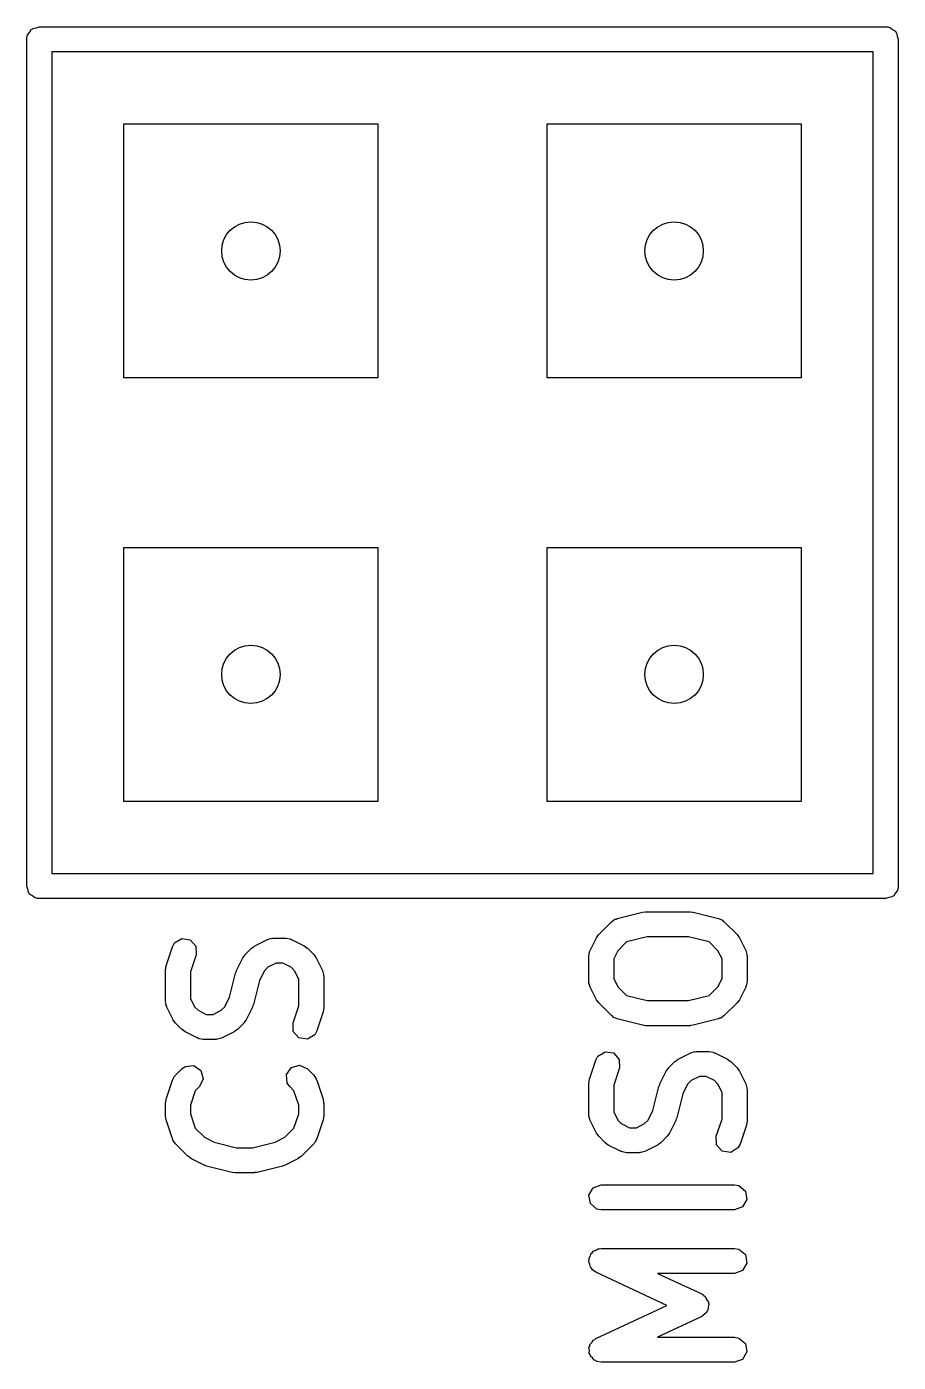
# Model space of a CAD drawing. Extents: x 4.59 to 5.81, y -4.55 to -3.86.
# Drawn here: x 4.827 to 5.0329, y -4.1725 to -3.8571 of the extents above; entities that cross this region are included whole.
import ezdxf

# ---------------------------------------------------------------- set-up
doc = ezdxf.new("R2010")
doc.units = 0
doc.header["$MEASUREMENT"] = 0
doc.layers.add('BLACK', color=7, linetype='CONTINUOUS')

msp = doc.modelspace()

# ---------------------------------------------------------------- linework, layer by layer
at = {"layer": 'BLACK', "linetype": 'CONTINUOUS'}
for p, q in [((4.82852, -3.85744), (4.82928, -3.85731)), ((4.82928, -3.85731), (4.83, -3.85705)), ((4.83, -3.85705), (5.03, -3.85705)), ((5.03, -3.85705), (5.03038, -3.85711)), ((5.03038, -3.85711), (5.03051, -3.85709)), ((5.03051, -3.85709), (5.03063, -3.85716)), ((5.03063, -3.85716), (5.03101, -3.85723)), ((5.03101, -3.85723), (5.0316, -3.85772)), ((4.82705, -3.86), (4.82711, -3.85962)), ((4.82705, -4.06), (4.82705, -3.86)), ((4.82709, -3.85949), (4.82716, -3.85937)), ((4.82711, -3.85962), (4.82709, -3.85949)), ((4.82716, -3.85937), (4.82723, -3.85899)), ((4.82723, -3.85899), (4.82772, -3.8584)), ((4.82772, -3.8584), (4.8281, -3.85774)), ((4.8281, -3.85774), (4.82835, -3.85765)), ((4.82835, -3.85765), (4.82852, -3.85744)), ((5.0316, -3.85772), (5.03226, -3.8581)), ((5.03226, -3.8581), (5.03235, -3.85835)), ((5.03235, -3.85835), (5.03256, -3.85852)), ((5.03256, -3.85852), (5.03269, -3.85928)), ((5.03269, -3.85928), (5.03295, -3.86)), ((5.03295, -3.86), (5.03295, -4.06)), ((4.83295, -3.86295), (4.83295, -4.05705)), ((5.02705, -3.86295), (4.83295, -3.86295)), ((5.02705, -4.05705), (5.02705, -3.86295)), ((4.85, -3.94), (4.85, -3.88)), ((4.85, -3.88), (4.91, -3.88)), ((4.91, -3.88), (4.91, -3.94)), ((4.95, -3.94), (4.95, -3.88)), ((4.95, -3.88), (5.01, -3.88)), ((5.01, -3.88), (5.01, -3.94)), ((4.91, -3.94), (4.85, -3.94)), ((5.01, -3.94), (4.95, -3.94)), ((4.85, -4.04), (4.85, -3.98)), ((4.85, -3.98), (4.91, -3.98)), ((4.91, -3.98), (4.91, -4.04)), ((4.95, -4.04), (4.95, -3.98)), ((4.95, -3.98), (5.01, -3.98)), ((5.01, -3.98), (5.01, -4.04)), ((4.91, -4.04), (4.85, -4.04)), ((5.01, -4.04), (4.95, -4.04)), ((4.83295, -4.05705), (5.02705, -4.05705)), ((4.82731, -4.06072), (4.82705, -4.06)), ((4.82744, -4.06148), (4.82731, -4.06072)), ((4.82765, -4.06165), (4.82744, -4.06148)), ((4.82774, -4.0619), (4.82765, -4.06165)), ((4.8284, -4.06228), (4.82774, -4.0619)), ((4.82899, -4.06277), (4.8284, -4.06228)), ((5.03165, -4.06235), (5.03148, -4.06256)), ((5.0319, -4.06226), (5.03165, -4.06235)), ((5.03228, -4.0616), (5.0319, -4.06226)), ((5.03277, -4.06101), (5.03228, -4.0616)), ((5.03284, -4.06063), (5.03277, -4.06101)), ((5.03291, -4.06051), (5.03284, -4.06063)), ((5.03295, -4.06), (5.03289, -4.06038)), ((5.03289, -4.06038), (5.03291, -4.06051)), ((4.82937, -4.06284), (4.82899, -4.06277)), ((4.82949, -4.06291), (4.82937, -4.06284)), ((4.82962, -4.06289), (4.82949, -4.06291)), ((4.83, -4.06295), (4.82962, -4.06289)), ((5.03, -4.06295), (4.83, -4.06295)), ((5.03072, -4.06269), (5.03, -4.06295)), ((5.03148, -4.06256), (5.03072, -4.06269)), ((4.96218, -4.07142), (4.96518, -4.06842)), ((4.96518, -4.06842), (4.96602, -4.06783)), ((4.96602, -4.06783), (4.96631, -4.0678)), ((4.96631, -4.0678), (4.96655, -4.06764)), ((4.96655, -4.06764), (4.97255, -4.06614)), ((4.97255, -4.06614), (4.97314, -4.0661)), ((4.97314, -4.0661), (4.97327, -4.06605)), ((4.97327, -4.06605), (4.98376, -4.06605)), ((4.98376, -4.06605), (4.98435, -4.06616)), ((4.98435, -4.06616), (4.98448, -4.06614)), ((4.98448, -4.06614), (4.99048, -4.06764)), ((4.99048, -4.06764), (4.99142, -4.06806)), ((4.99142, -4.06806), (4.99159, -4.0683)), ((4.99159, -4.0683), (4.99185, -4.06842)), ((4.99185, -4.06842), (4.99485, -4.07142)), ((4.96163, -4.07219), (4.96215, -4.07148)), ((4.96215, -4.07148), (4.96218, -4.07142)), ((4.99485, -4.07142), (4.99536, -4.07214)), ((4.85997, -4.07882), (4.86147, -4.07432)), ((4.86147, -4.07432), (4.86195, -4.07342)), ((4.86195, -4.07342), (4.86368, -4.07236)), ((4.86368, -4.07236), (4.86567, -4.07266)), ((4.86567, -4.07266), (4.86701, -4.07417)), ((4.86701, -4.07417), (4.86707, -4.07619)), ((4.87868, -4.07616), (4.88018, -4.07466)), ((4.88018, -4.07466), (4.8809, -4.07416)), ((4.8809, -4.07416), (4.88094, -4.07411)), ((4.88094, -4.07411), (4.88394, -4.07261)), ((4.88394, -4.07261), (4.88493, -4.07232)), ((4.88493, -4.07232), (4.8851, -4.07236)), ((4.8851, -4.07236), (4.88526, -4.0723)), ((4.88526, -4.0723), (4.88826, -4.0723)), ((4.88826, -4.0723), (4.88927, -4.07248)), ((4.88927, -4.07248), (4.88941, -4.07259)), ((4.88941, -4.07259), (4.88958, -4.07261)), ((4.88958, -4.07261), (4.89258, -4.07411)), ((4.89258, -4.07411), (4.89329, -4.07464)), ((4.89329, -4.07464), (4.89335, -4.07466)), ((4.89335, -4.07466), (4.89485, -4.07616)), ((4.96013, -4.07518), (4.96163, -4.07219)), ((4.96878, -4.07317), (4.96669, -4.07525)), ((4.97363, -4.07196), (4.96878, -4.07317)), ((4.9834, -4.07196), (4.97363, -4.07196)), ((4.98825, -4.07317), (4.9834, -4.07196)), ((4.99034, -4.07525), (4.98825, -4.07317)), ((4.99536, -4.07214), (4.9954, -4.07219)), ((4.9954, -4.07219), (4.9969, -4.07518)), ((4.86707, -4.07619), (4.86572, -4.08023)), ((4.87662, -4.07993), (4.87812, -4.07693)), ((4.87812, -4.07693), (4.87865, -4.07622)), ((4.87865, -4.07622), (4.87868, -4.07616)), ((4.89485, -4.07616), (4.89536, -4.07689)), ((4.89536, -4.07689), (4.8954, -4.07693)), ((4.8954, -4.07693), (4.8969, -4.07993)), ((4.95981, -4.07651), (4.95999, -4.0755)), ((4.95981, -4.0825), (4.95981, -4.07651)), ((4.95999, -4.0755), (4.96011, -4.07536)), ((4.96011, -4.07536), (4.96013, -4.07518)), ((4.96669, -4.07525), (4.96572, -4.0772)), ((4.96572, -4.0772), (4.96572, -4.08181)), ((4.99131, -4.0772), (4.99034, -4.07525)), ((4.99131, -4.08181), (4.99131, -4.0772)), ((4.9969, -4.07518), (4.9972, -4.07617)), ((4.9972, -4.07617), (4.99716, -4.07634)), ((4.99716, -4.07634), (4.99722, -4.07651)), ((4.99722, -4.07651), (4.99722, -4.0825)), ((4.85981, -4.07975), (4.85997, -4.07888)), ((4.85981, -4.08725), (4.85981, -4.07975)), ((4.85997, -4.07888), (4.85997, -4.07882)), ((4.86572, -4.08023), (4.86572, -4.08655)), ((4.87498, -4.08622), (4.8764, -4.08054)), ((4.8764, -4.08054), (4.87661, -4.08007)), ((4.87661, -4.08007), (4.87662, -4.07993)), ((4.88319, -4.08), (4.88205, -4.08228)), ((4.88401, -4.07918), (4.88319, -4.08)), ((4.88596, -4.07821), (4.88401, -4.07918)), ((4.88757, -4.07821), (4.88596, -4.07821)), ((4.88951, -4.07918), (4.88757, -4.07821)), ((4.89034, -4.08), (4.88951, -4.07918)), ((4.89131, -4.08195), (4.89034, -4.08)), ((4.8969, -4.07993), (4.8972, -4.08091)), ((4.8972, -4.08091), (4.89716, -4.08109)), ((4.89716, -4.08109), (4.89722, -4.08125)), ((4.89722, -4.08125), (4.89722, -4.08875)), ((4.88205, -4.08228), (4.88063, -4.08797)), ((4.89131, -4.08827), (4.89131, -4.08195)), ((4.95988, -4.08267), (4.95981, -4.0825)), ((4.95983, -4.08284), (4.95988, -4.08267)), ((4.96013, -4.08383), (4.95983, -4.08284)), ((4.96163, -4.08682), (4.96013, -4.08383)), ((4.96572, -4.08181), (4.96669, -4.08376)), ((4.96669, -4.08376), (4.96878, -4.08584)), ((4.98825, -4.08584), (4.99034, -4.08376)), ((4.99034, -4.08376), (4.99131, -4.08181)), ((4.9969, -4.08383), (4.9954, -4.08682)), ((4.99692, -4.08365), (4.9969, -4.08383)), ((4.99704, -4.08351), (4.99692, -4.08365)), ((4.99722, -4.0825), (4.99704, -4.08351)), ((4.85988, -4.08742), (4.85981, -4.08725)), ((4.85983, -4.08759), (4.85988, -4.08742)), ((4.86572, -4.08655), (4.86669, -4.0885)), ((4.87384, -4.0885), (4.87498, -4.08622)), ((4.96167, -4.08687), (4.96163, -4.08682)), ((4.96218, -4.08759), (4.96167, -4.08687)), ((4.96878, -4.08584), (4.97363, -4.08705)), ((4.97363, -4.08705), (4.9834, -4.08705)), ((4.9834, -4.08705), (4.98825, -4.08584)), ((4.99488, -4.08753), (4.99485, -4.08759)), ((4.9954, -4.08682), (4.99488, -4.08753)), ((4.86013, -4.08857), (4.85983, -4.08759)), ((4.86163, -4.09157), (4.86013, -4.08857)), ((4.86669, -4.0885), (4.86752, -4.08932)), ((4.86752, -4.08932), (4.86946, -4.0903)), ((4.86946, -4.0903), (4.87107, -4.0903)), ((4.87107, -4.0903), (4.87302, -4.08932)), ((4.87302, -4.08932), (4.87384, -4.0885)), ((4.88041, -4.08857), (4.87891, -4.09157)), ((4.88042, -4.08843), (4.88041, -4.08857)), ((4.88063, -4.08797), (4.88042, -4.08843)), ((4.88996, -4.09232), (4.89131, -4.08827)), ((4.89706, -4.08969), (4.89556, -4.09418)), ((4.89722, -4.08875), (4.89706, -4.08962)), ((4.89706, -4.08962), (4.89706, -4.08969)), ((4.96518, -4.09059), (4.96218, -4.08759)), ((4.96544, -4.09071), (4.96518, -4.09059)), ((4.96561, -4.09095), (4.96544, -4.09071)), ((4.99185, -4.09059), (4.99101, -4.09118)), ((4.99485, -4.08759), (4.99185, -4.09059)), ((4.86167, -4.09162), (4.86163, -4.09157)), ((4.86218, -4.09234), (4.86167, -4.09162)), ((4.86368, -4.09384), (4.86218, -4.09234)), ((4.86374, -4.09387), (4.86368, -4.09384)), ((4.86445, -4.09439), (4.86374, -4.09387)), ((4.87685, -4.09384), (4.87613, -4.09435)), ((4.87835, -4.09234), (4.87685, -4.09384)), ((4.87838, -4.09228), (4.87835, -4.09234)), ((4.87891, -4.09157), (4.87838, -4.09228)), ((4.89002, -4.09434), (4.88996, -4.09232)), ((4.96655, -4.09137), (4.96561, -4.09095)), ((4.97255, -4.09287), (4.96655, -4.09137)), ((4.97269, -4.09285), (4.97255, -4.09287)), ((4.97327, -4.09296), (4.97269, -4.09285)), ((4.98376, -4.09296), (4.97327, -4.09296)), ((4.98389, -4.09291), (4.98376, -4.09296)), ((4.98448, -4.09287), (4.98389, -4.09291)), ((4.99048, -4.09137), (4.98448, -4.09287)), ((4.99072, -4.09121), (4.99048, -4.09137)), ((4.99101, -4.09118), (4.99072, -4.09121)), ((4.86745, -4.09589), (4.86445, -4.09439)), ((4.86762, -4.09591), (4.86745, -4.09589)), ((4.86776, -4.09603), (4.86762, -4.09591)), ((4.86877, -4.0962), (4.86776, -4.09603)), ((4.87177, -4.0962), (4.86877, -4.0962)), ((4.87193, -4.09614), (4.87177, -4.0962)), ((4.8721, -4.09618), (4.87193, -4.09614)), ((4.87309, -4.09589), (4.8721, -4.09618)), ((4.87609, -4.09439), (4.87309, -4.09589)), ((4.87613, -4.09435), (4.87609, -4.09439)), ((4.89136, -4.09585), (4.89002, -4.09434)), ((4.89336, -4.09614), (4.89136, -4.09585)), ((4.89508, -4.09509), (4.89336, -4.09614)), ((4.89556, -4.09418), (4.89508, -4.09509)), ((4.96147, -4.10107), (4.96195, -4.10017)), ((4.96195, -4.10017), (4.96368, -4.09911)), ((4.96368, -4.09911), (4.96567, -4.09941)), ((4.96567, -4.09941), (4.96701, -4.10092)), ((4.98094, -4.10086), (4.98394, -4.09936)), ((4.98394, -4.09936), (4.98493, -4.09907)), ((4.98493, -4.09907), (4.9851, -4.09911)), ((4.9851, -4.09911), (4.98526, -4.09905)), ((4.98526, -4.09905), (4.98826, -4.09905)), ((4.98826, -4.09905), (4.98927, -4.09923)), ((4.98927, -4.09923), (4.98941, -4.09934)), ((4.98941, -4.09934), (4.98958, -4.09936)), ((4.98958, -4.09936), (4.99258, -4.10086)), ((4.86218, -4.10466), (4.86368, -4.10316)), ((4.86368, -4.10316), (4.86452, -4.10257)), ((4.86452, -4.10257), (4.86653, -4.1024)), ((4.86653, -4.1024), (4.86819, -4.10356)), ((4.88841, -4.10449), (4.88957, -4.10283)), ((4.88957, -4.10283), (4.89152, -4.10231)), ((4.89152, -4.10231), (4.89335, -4.10316)), ((4.89335, -4.10316), (4.89485, -4.10466)), ((4.95997, -4.10557), (4.96147, -4.10107)), ((4.96707, -4.10294), (4.96572, -4.10698)), ((4.96701, -4.10092), (4.96707, -4.10294)), ((4.97812, -4.10368), (4.97865, -4.10297)), ((4.97865, -4.10297), (4.97868, -4.10291)), ((4.97868, -4.10291), (4.98018, -4.10141)), ((4.98018, -4.10141), (4.9809, -4.10091)), ((4.9809, -4.10091), (4.98094, -4.10086)), ((4.99258, -4.10086), (4.99329, -4.10139)), ((4.99329, -4.10139), (4.99335, -4.10141)), ((4.99335, -4.10141), (4.99485, -4.10291)), ((4.99485, -4.10291), (4.99536, -4.10364)), ((4.85997, -4.11031), (4.86147, -4.10582)), ((4.86147, -4.10582), (4.86195, -4.10491)), ((4.86195, -4.10491), (4.8621, -4.10482)), ((4.8621, -4.10482), (4.86218, -4.10466)), ((4.86871, -4.10551), (4.86786, -4.10734)), ((4.86819, -4.10356), (4.86871, -4.10551)), ((4.88859, -4.1065), (4.88841, -4.10449)), ((4.88918, -4.10734), (4.88859, -4.1065)), ((4.89485, -4.10466), (4.89544, -4.1055)), ((4.89544, -4.1055), (4.89546, -4.10568)), ((4.89546, -4.10568), (4.89556, -4.10582)), ((4.89556, -4.10582), (4.89706, -4.11031)), ((4.95981, -4.1065), (4.95997, -4.10563)), ((4.95981, -4.114), (4.95981, -4.1065)), ((4.95997, -4.10563), (4.95997, -4.10557)), ((4.97662, -4.10668), (4.97812, -4.10368)), ((4.98401, -4.10593), (4.98319, -4.10675)), ((4.98596, -4.10495), (4.98401, -4.10593)), ((4.98757, -4.10495), (4.98596, -4.10495)), ((4.98951, -4.10593), (4.98757, -4.10495)), ((4.99034, -4.10675), (4.98951, -4.10593)), ((4.99536, -4.10364), (4.9954, -4.10368)), ((4.9954, -4.10368), (4.9969, -4.10668)), ((4.86685, -4.10834), (4.86572, -4.11173)), ((4.86786, -4.10734), (4.86685, -4.10834)), ((4.89018, -4.10834), (4.88918, -4.10734)), ((4.89131, -4.11173), (4.89018, -4.10834)), ((4.96572, -4.10698), (4.96572, -4.1133)), ((4.97498, -4.11297), (4.9764, -4.10729)), ((4.9764, -4.10729), (4.97661, -4.10682)), ((4.97661, -4.10682), (4.97662, -4.10668)), ((4.98205, -4.10903), (4.98063, -4.11472)), ((4.98319, -4.10675), (4.98205, -4.10903)), ((4.99131, -4.1087), (4.99034, -4.10675)), ((4.99131, -4.11502), (4.99131, -4.1087)), ((4.9969, -4.10668), (4.9972, -4.10766)), ((4.9972, -4.10766), (4.99716, -4.10784)), ((4.99716, -4.10784), (4.99722, -4.108)), ((4.99722, -4.108), (4.99722, -4.1155)), ((4.85981, -4.11125), (4.85997, -4.11038)), ((4.85981, -4.11425), (4.85981, -4.11125)), ((4.85997, -4.11038), (4.85997, -4.11031)), ((4.86572, -4.11173), (4.86572, -4.11377)), ((4.89131, -4.11377), (4.89131, -4.11173)), ((4.89706, -4.11031), (4.89719, -4.11119)), ((4.89719, -4.11119), (4.89722, -4.11125)), ((4.89722, -4.11125), (4.89722, -4.11425)), ((4.85984, -4.11431), (4.85981, -4.11425)), ((4.85997, -4.11518), (4.85984, -4.11431)), ((4.86147, -4.11968), (4.85997, -4.11518)), ((4.86572, -4.11377), (4.86685, -4.11715)), ((4.89018, -4.11715), (4.89131, -4.11377)), ((4.89706, -4.11518), (4.89556, -4.11968)), ((4.89722, -4.11425), (4.89706, -4.11512)), ((4.89706, -4.11512), (4.89706, -4.11518)), ((4.95988, -4.11417), (4.95981, -4.114)), ((4.95983, -4.11434), (4.95988, -4.11417)), ((4.96013, -4.11532), (4.95983, -4.11434)), ((4.96163, -4.11832), (4.96013, -4.11532)), ((4.96572, -4.1133), (4.96669, -4.11525)), ((4.96669, -4.11525), (4.96752, -4.11607)), ((4.97302, -4.11607), (4.97384, -4.11525)), ((4.97384, -4.11525), (4.97498, -4.11297)), ((4.98041, -4.11532), (4.97891, -4.11832)), ((4.98042, -4.11518), (4.98041, -4.11532)), ((4.98063, -4.11472), (4.98042, -4.11518)), ((4.98996, -4.11907), (4.99131, -4.11502)), ((4.99722, -4.1155), (4.99706, -4.11637)), ((4.86685, -4.11715), (4.86902, -4.11932)), ((4.88802, -4.11932), (4.89018, -4.11715)), ((4.96167, -4.11837), (4.96163, -4.11832)), ((4.96218, -4.11909), (4.96167, -4.11837)), ((4.96368, -4.12059), (4.96218, -4.11909)), ((4.96752, -4.11607), (4.96946, -4.11705)), ((4.96946, -4.11705), (4.97107, -4.11705)), ((4.97107, -4.11705), (4.97302, -4.11607)), ((4.97835, -4.11909), (4.97685, -4.12059)), ((4.97838, -4.11903), (4.97835, -4.11909)), ((4.97891, -4.11832), (4.97838, -4.11903)), ((4.99002, -4.12109), (4.98996, -4.11907)), ((4.99706, -4.11643), (4.99557, -4.12093)), ((4.99706, -4.11637), (4.99706, -4.11643)), ((4.86158, -4.11982), (4.86147, -4.11968)), ((4.86159, -4.12), (4.86158, -4.11982)), ((4.86218, -4.12084), (4.86159, -4.12)), ((4.86518, -4.12384), (4.86218, -4.12084)), ((4.86902, -4.11932), (4.8713, -4.12046)), ((4.8713, -4.12046), (4.87663, -4.12179)), ((4.87663, -4.12179), (4.8804, -4.12179)), ((4.8804, -4.12179), (4.88573, -4.12046)), ((4.88573, -4.12046), (4.88802, -4.11932)), ((4.89485, -4.12084), (4.89185, -4.12384)), ((4.89493, -4.12068), (4.89485, -4.12084)), ((4.89508, -4.12058), (4.89493, -4.12068)), ((4.89556, -4.11968), (4.89508, -4.12058)), ((4.96374, -4.12062), (4.96368, -4.12059)), ((4.96445, -4.12114), (4.96374, -4.12062)), ((4.96745, -4.12264), (4.96445, -4.12114)), ((4.97609, -4.12114), (4.97309, -4.12264)), ((4.97613, -4.12109), (4.97609, -4.12114)), ((4.97685, -4.12059), (4.97613, -4.12109)), ((4.99136, -4.1226), (4.99002, -4.12109)), ((4.99508, -4.12184), (4.99336, -4.12289)), ((4.99557, -4.12093), (4.99508, -4.12184)), ((4.86524, -4.12386), (4.86518, -4.12384)), ((4.86595, -4.12439), (4.86524, -4.12386)), ((4.86895, -4.12589), (4.86595, -4.12439)), ((4.89108, -4.12439), (4.88809, -4.12589)), ((4.89113, -4.12434), (4.89108, -4.12439)), ((4.89185, -4.12384), (4.89113, -4.12434)), ((4.96762, -4.12266), (4.96745, -4.12264)), ((4.96776, -4.12277), (4.96762, -4.12266)), ((4.96877, -4.12295), (4.96776, -4.12277)), ((4.97177, -4.12295), (4.96877, -4.12295)), ((4.97193, -4.12289), (4.97177, -4.12295)), ((4.9721, -4.12293), (4.97193, -4.12289)), ((4.97309, -4.12264), (4.9721, -4.12293)), ((4.99336, -4.12289), (4.99136, -4.1226)), ((4.86908, -4.1259), (4.86895, -4.12589)), ((4.86955, -4.12611), (4.86908, -4.1259)), ((4.87555, -4.12761), (4.86955, -4.12611)), ((4.87569, -4.1276), (4.87555, -4.12761)), ((4.87627, -4.1277), (4.87569, -4.1276)), ((4.88077, -4.1277), (4.87627, -4.1277)), ((4.88089, -4.12765), (4.88077, -4.1277)), ((4.88148, -4.12761), (4.88089, -4.12765)), ((4.88748, -4.12611), (4.88148, -4.12761)), ((4.8876, -4.12603), (4.88748, -4.12611)), ((4.88809, -4.12589), (4.8876, -4.12603)), ((4.95986, -4.13299), (4.96087, -4.13124)), ((4.96087, -4.13124), (4.96277, -4.13055)), ((4.96277, -4.13055), (4.99426, -4.13055)), ((4.99426, -4.13055), (4.99527, -4.13072)), ((4.99527, -4.13072), (4.99682, -4.13202)), ((4.96021, -4.13497), (4.95986, -4.13299)), ((4.99717, -4.13401), (4.99616, -4.13576)), ((4.99682, -4.13202), (4.99717, -4.13401)), ((4.96176, -4.13627), (4.96021, -4.13497)), ((4.96277, -4.13645), (4.96176, -4.13627)), ((4.99426, -4.13645), (4.96277, -4.13645)), ((4.99616, -4.13576), (4.99426, -4.13645)), ((4.95986, -4.14798), (4.96018, -4.14743)), ((4.96018, -4.14743), (4.96035, -4.1468)), ((4.96035, -4.1468), (4.96067, -4.14658)), ((4.96067, -4.14658), (4.96087, -4.14623)), ((4.96087, -4.14623), (4.96148, -4.14601)), ((4.96148, -4.14601), (4.962, -4.14564)), ((4.962, -4.14564), (4.9624, -4.14568)), ((4.9624, -4.14568), (4.96277, -4.14554)), ((4.96277, -4.14554), (4.99426, -4.14554)), ((4.99426, -4.14554), (4.99527, -4.14572)), ((4.99527, -4.14572), (4.99682, -4.14702)), ((4.99682, -4.14702), (4.99717, -4.14901)), ((4.95983, -4.14875), (4.95993, -4.14837)), ((4.9601, -4.14934), (4.95983, -4.14875)), ((4.95993, -4.14837), (4.95986, -4.14798)), ((4.96021, -4.14997), (4.9601, -4.14934)), ((4.96051, -4.15023), (4.96021, -4.14997)), ((4.96068, -4.15058), (4.96051, -4.15023)), ((4.96152, -4.15117), (4.96068, -4.15058)), ((4.99717, -4.14901), (4.99616, -4.15076)), ((4.97828, -4.159), (4.96152, -4.15117)), ((4.99426, -4.15145), (4.97608, -4.15145)), ((4.97608, -4.15145), (4.98651, -4.15632)), ((4.99616, -4.15076), (4.99426, -4.15145)), ((4.98651, -4.15632), (4.98683, -4.15654)), ((4.98683, -4.15654), (4.98696, -4.15658)), ((4.98696, -4.15658), (4.98703, -4.15668)), ((4.98703, -4.15668), (4.98735, -4.15691)), ((4.98735, -4.15691), (4.98768, -4.1576)), ((4.96152, -4.16682), (4.97828, -4.159)), ((4.98768, -4.1576), (4.98812, -4.15823)), ((4.98801, -4.15948), (4.98794, -4.16024)), ((4.98821, -4.15874), (4.98801, -4.15948)), ((4.98812, -4.15823), (4.98809, -4.1585)), ((4.98809, -4.1585), (4.98821, -4.15874)), ((4.98651, -4.16167), (4.97608, -4.16654)), ((4.98706, -4.16113), (4.98651, -4.16167)), ((4.98768, -4.16069), (4.98706, -4.16113)), ((4.98775, -4.16043), (4.98768, -4.16069)), ((4.98794, -4.16024), (4.98775, -4.16043)), ((4.95986, -4.16898), (4.96006, -4.16864)), ((4.95997, -4.16962), (4.95986, -4.16898)), ((4.96006, -4.16864), (4.96009, -4.16825)), ((4.96009, -4.16825), (4.96055, -4.16779)), ((4.96055, -4.16779), (4.96087, -4.16723)), ((4.96087, -4.16723), (4.96124, -4.1671)), ((4.96124, -4.1671), (4.96152, -4.16682)), ((4.97608, -4.16654), (4.99426, -4.16654)), ((4.99426, -4.16654), (4.99527, -4.16672)), ((4.99527, -4.16672), (4.99682, -4.16802)), ((4.99682, -4.16802), (4.99717, -4.17001)), ((4.95992, -4.17026), (4.95997, -4.16962)), ((4.96014, -4.17058), (4.95992, -4.17026)), ((4.96021, -4.17097), (4.96014, -4.17058)), ((4.9607, -4.17138), (4.96021, -4.17097)), ((4.96107, -4.17191), (4.9607, -4.17138)), ((4.96146, -4.17201), (4.96107, -4.17191)), ((4.96176, -4.17227), (4.96146, -4.17201)), ((4.96277, -4.17245), (4.96176, -4.17227)), ((4.99426, -4.17245), (4.96277, -4.17245)), ((4.99616, -4.17176), (4.99426, -4.17245)), ((4.99717, -4.17001), (4.99616, -4.17176))]:
    msp.add_line(p, q, dxfattribs=at)
at = {"layer": 'BLACK'}
for centre in [(4.88, -3.91), (4.98, -3.91), (4.88, -4.01), (4.98, -4.01)]:
    msp.add_circle(centre, 0.00689, dxfattribs=at)

doc.saveas('drawing.dxf')
